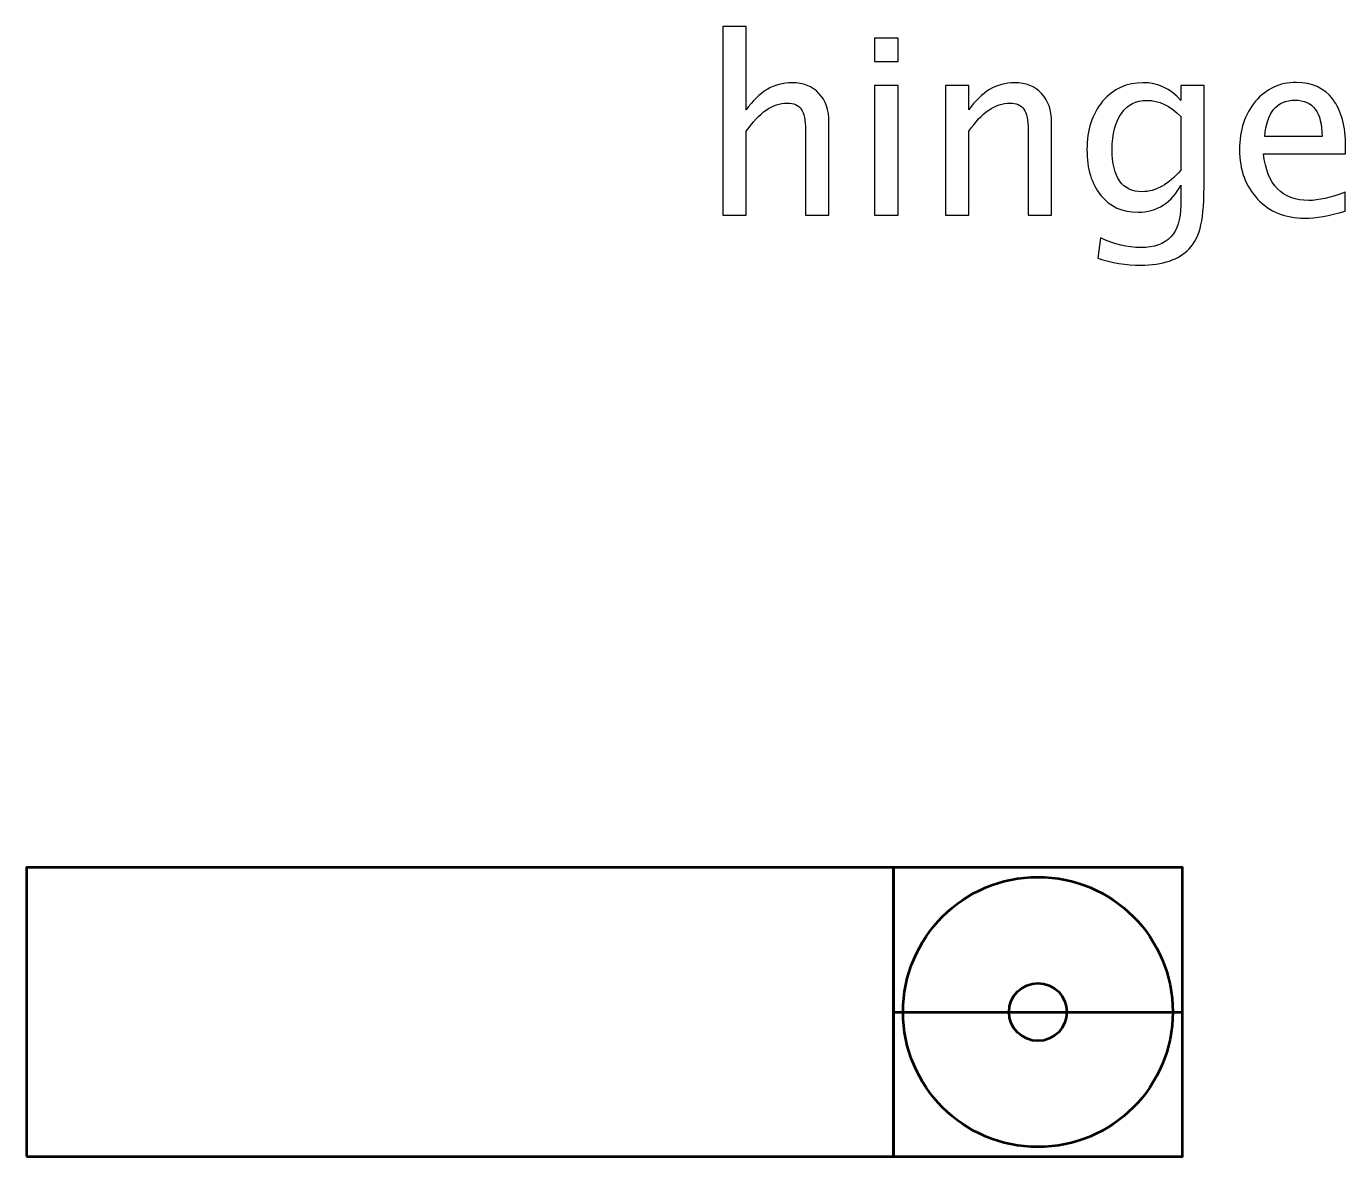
# Model space of a CAD drawing. Header units: centimetres. Extents: x -50.2 to 15.9, y -15.8 to 14.1.
# Drawn here: x -50.25 to -43.4, y -15.75 to -9.89 of the extents above; entities that cross this region are included whole.
import ezdxf

# ---------------------------------------------------------------- set-up
doc = ezdxf.new("R2010")
doc.units = ezdxf.units.CM
doc.header["$MEASUREMENT"] = 0
doc.layers.add('Layer 1', color=7, linetype='Continuous')

msp = doc.modelspace()

# ---------------------------------------------------------------- linework, layer by layer
at = {"layer": 'Layer 1', "lineweight": 53}
for points in [[(-50.25, -15.75), (-45.75, -15.75), (-45.75, -14.25), (-50.25, -14.25), (-50.25, -15.75)], [(-45.75, -15.75), (-44.25, -15.75), (-44.25, -14.25), (-45.75, -14.25), (-45.75, -15.75)], [(-45.75, -15), (-44.25, -15), (-44.25, -14.25), (-45.75, -14.25), (-45.75, -15)]]:
    msp.add_lwpolyline(points, close=True, dxfattribs=at)
for major_axis in [(0, 0.7), (0, 0.15)]:
    msp.add_ellipse((-45, -15), major_axis=major_axis, ratio=1, dxfattribs=at)
at = {"layer": 'Layer 1'}
for points, knots in [([(-46.63576, -10.86703), (-46.63576, -10.86703), (-46.63576, -9.88786), (-46.63576, -9.88786), (-46.63576, -9.88786), (-46.63576, -9.88786), (-46.51384, -9.88786), (-46.51384, -9.88786), (-46.51384, -9.88786), (-46.51384, -9.88786), (-46.51384, -10.32114), (-46.51384, -10.32114), (-46.51384, -10.32114), (-46.44928, -10.22695), (-46.37012, -10.17996), (-46.27656, -10.17996), (-46.27656, -10.17996), (-46.21772, -10.17996), (-46.17094, -10.19837), (-46.13644, -10.23542), (-46.13644, -10.23542), (-46.10194, -10.27225), (-46.08458, -10.32199), (-46.08458, -10.38422), (-46.08458, -10.38422), (-46.08458, -10.38422), (-46.08458, -10.86703), (-46.08458, -10.86703), (-46.08458, -10.86703), (-46.08458, -10.86703), (-46.2065, -10.86703), (-46.2065, -10.86703), (-46.2065, -10.86703), (-46.2065, -10.86703), (-46.2065, -10.42401), (-46.2065, -10.42401), (-46.2065, -10.42401), (-46.2065, -10.37406), (-46.21391, -10.3385), (-46.22851, -10.31733), (-46.22851, -10.31733), (-46.24333, -10.29595), (-46.26767, -10.28537), (-46.30175, -10.28537), (-46.30175, -10.28537), (-46.37668, -10.28537), (-46.44738, -10.33426), (-46.51384, -10.43205), (-46.51384, -10.43205), (-46.51384, -10.43205), (-46.51384, -10.86703), (-46.51384, -10.86703), (-46.51384, -10.86703), (-46.51384, -10.86703), (-46.63576, -10.86703), (-46.63576, -10.86703)], [0, 0, 0, 0, 0.0666667, 0.0666667, 0.0666667, 0.0666667, 0.1333333, 0.1333333, 0.1333333, 0.1333333, 0.2, 0.2, 0.2, 0.2, 0.2666667, 0.2666667, 0.2666667, 0.2666667, 0.3333333, 0.3333333, 0.3333333, 0.3333333, 0.4, 0.4, 0.4, 0.4, 0.4666667, 0.4666667, 0.4666667, 0.4666667, 0.5333333, 0.5333333, 0.5333333, 0.5333333, 0.6, 0.6, 0.6, 0.6, 0.6666667, 0.6666667, 0.6666667, 0.6666667, 0.7333333, 0.7333333, 0.7333333, 0.7333333, 0.8, 0.8, 0.8, 0.8, 0.8666667, 0.8666667, 0.8666667, 0.8666667, 1, 1, 1, 1]), ([(-45.84751, -10.07074), (-45.84751, -10.07074), (-45.84751, -9.94882), (-45.84751, -9.94882), (-45.84751, -9.94882), (-45.84751, -9.94882), (-45.72559, -9.94882), (-45.72559, -9.94882), (-45.72559, -9.94882), (-45.72559, -9.94882), (-45.72559, -10.07074), (-45.72559, -10.07074), (-45.72559, -10.07074), (-45.72559, -10.07074), (-45.84751, -10.07074), (-45.84751, -10.07074)], [0, 0, 0, 0, 0.2, 0.2, 0.2, 0.2, 0.4, 0.4, 0.4, 0.4, 0.6, 0.6, 0.6, 0.6, 1, 1, 1, 1]), ([(-45.84751, -10.86703), (-45.84751, -10.86703), (-45.84751, -10.19393), (-45.84751, -10.19393), (-45.84751, -10.19393), (-45.84751, -10.19393), (-45.72559, -10.19393), (-45.72559, -10.19393), (-45.72559, -10.19393), (-45.72559, -10.19393), (-45.72559, -10.86703), (-45.72559, -10.86703), (-45.72559, -10.86703), (-45.72559, -10.86703), (-45.84751, -10.86703), (-45.84751, -10.86703)], [0, 0, 0, 0, 0.2, 0.2, 0.2, 0.2, 0.4, 0.4, 0.4, 0.4, 0.6, 0.6, 0.6, 0.6, 1, 1, 1, 1]), ([(-45.48048, -10.86703), (-45.48048, -10.86703), (-45.48048, -10.19393), (-45.48048, -10.19393), (-45.48048, -10.19393), (-45.48048, -10.19393), (-45.35856, -10.19393), (-45.35856, -10.19393), (-45.35856, -10.19393), (-45.35856, -10.19393), (-45.35856, -10.32114), (-45.35856, -10.32114), (-45.35856, -10.32114), (-45.294, -10.22695), (-45.21484, -10.17996), (-45.12128, -10.17996), (-45.12128, -10.17996), (-45.06244, -10.17996), (-45.01566, -10.19837), (-44.98116, -10.23542), (-44.98116, -10.23542), (-44.94666, -10.27225), (-44.9293, -10.32199), (-44.9293, -10.38422), (-44.9293, -10.38422), (-44.9293, -10.38422), (-44.9293, -10.86703), (-44.9293, -10.86703), (-44.9293, -10.86703), (-44.9293, -10.86703), (-45.05122, -10.86703), (-45.05122, -10.86703), (-45.05122, -10.86703), (-45.05122, -10.86703), (-45.05122, -10.42401), (-45.05122, -10.42401), (-45.05122, -10.42401), (-45.05122, -10.37406), (-45.05863, -10.3385), (-45.07323, -10.31733), (-45.07323, -10.31733), (-45.08805, -10.29595), (-45.11239, -10.28537), (-45.14647, -10.28537), (-45.14647, -10.28537), (-45.2214, -10.28537), (-45.2921, -10.33426), (-45.35856, -10.43205), (-45.35856, -10.43205), (-45.35856, -10.43205), (-45.35856, -10.86703), (-45.35856, -10.86703), (-45.35856, -10.86703), (-45.35856, -10.86703), (-45.48048, -10.86703), (-45.48048, -10.86703)], [0, 0, 0, 0, 0.0666667, 0.0666667, 0.0666667, 0.0666667, 0.1333333, 0.1333333, 0.1333333, 0.1333333, 0.2, 0.2, 0.2, 0.2, 0.2666667, 0.2666667, 0.2666667, 0.2666667, 0.3333333, 0.3333333, 0.3333333, 0.3333333, 0.4, 0.4, 0.4, 0.4, 0.4666667, 0.4666667, 0.4666667, 0.4666667, 0.5333333, 0.5333333, 0.5333333, 0.5333333, 0.6, 0.6, 0.6, 0.6, 0.6666667, 0.6666667, 0.6666667, 0.6666667, 0.7333333, 0.7333333, 0.7333333, 0.7333333, 0.8, 0.8, 0.8, 0.8, 0.8666667, 0.8666667, 0.8666667, 0.8666667, 1, 1, 1, 1]), ([(-44.68969, -11.09055), (-44.68969, -11.09055), (-44.6753, -10.98514), (-44.6753, -10.98514), (-44.6753, -10.98514), (-44.6046, -11.01816), (-44.53454, -11.03467), (-44.46532, -11.03467), (-44.46532, -11.03467), (-44.32795, -11.03467), (-44.25916, -10.96186), (-44.25916, -10.81644), (-44.25916, -10.81644), (-44.25916, -10.81644), (-44.25916, -10.71061), (-44.25916, -10.71061), (-44.25916, -10.71061), (-44.28033, -10.75527), (-44.31038, -10.78977), (-44.34954, -10.81454), (-44.34954, -10.81454), (-44.3887, -10.8393), (-44.4323, -10.85179), (-44.48035, -10.85179), (-44.48035, -10.85179), (-44.56184, -10.85179), (-44.6264, -10.82258), (-44.67403, -10.76416), (-44.67403, -10.76416), (-44.72165, -10.70574), (-44.74557, -10.62658), (-44.74557, -10.52667), (-44.74557, -10.52667), (-44.74557, -10.42443), (-44.71848, -10.34104), (-44.66429, -10.27648), (-44.66429, -10.27648), (-44.60989, -10.21213), (-44.53983, -10.17996), (-44.45368, -10.17996), (-44.45368, -10.17996), (-44.37833, -10.17996), (-44.31335, -10.21044), (-44.25916, -10.27161), (-44.25916, -10.27161), (-44.25916, -10.27161), (-44.25916, -10.19393), (-44.25916, -10.19393), (-44.25916, -10.19393), (-44.25916, -10.19393), (-44.13724, -10.19393), (-44.13724, -10.19393), (-44.13724, -10.19393), (-44.13724, -10.19393), (-44.13724, -10.6833), (-44.13724, -10.6833), (-44.13724, -10.6833), (-44.13724, -10.7885), (-44.14274, -10.86639), (-44.15375, -10.91698), (-44.15375, -10.91698), (-44.16454, -10.96757), (-44.18529, -11.00906), (-44.21534, -11.04123), (-44.21534, -11.04123), (-44.26868, -11.09775), (-44.35208, -11.12611), (-44.46532, -11.12611), (-44.46532, -11.12611), (-44.543, -11.12611), (-44.61772, -11.11426), (-44.68969, -11.09055)], [0, 0, 0, 0, 0.0526316, 0.0526316, 0.0526316, 0.0526316, 0.1052632, 0.1052632, 0.1052632, 0.1052632, 0.1578947, 0.1578947, 0.1578947, 0.1578947, 0.2105263, 0.2105263, 0.2105263, 0.2105263, 0.2631579, 0.2631579, 0.2631579, 0.2631579, 0.3157895, 0.3157895, 0.3157895, 0.3157895, 0.3684211, 0.3684211, 0.3684211, 0.3684211, 0.4210526, 0.4210526, 0.4210526, 0.4210526, 0.4736842, 0.4736842, 0.4736842, 0.4736842, 0.5263158, 0.5263158, 0.5263158, 0.5263158, 0.5789474, 0.5789474, 0.5789474, 0.5789474, 0.6315789, 0.6315789, 0.6315789, 0.6315789, 0.6842105, 0.6842105, 0.6842105, 0.6842105, 0.7368421, 0.7368421, 0.7368421, 0.7368421, 0.7894737, 0.7894737, 0.7894737, 0.7894737, 0.8421053, 0.8421053, 0.8421053, 0.8421053, 0.8947368, 0.8947368, 0.8947368, 0.8947368, 1, 1, 1, 1]), ([(-43.40635, -10.84544), (-43.48826, -10.86999), (-43.55833, -10.88227), (-43.61675, -10.88227), (-43.61675, -10.88227), (-43.71644, -10.88227), (-43.79751, -10.84925), (-43.85995, -10.78342), (-43.85995, -10.78342), (-43.92239, -10.71759), (-43.95372, -10.63229), (-43.95372, -10.5273), (-43.95372, -10.5273), (-43.95372, -10.42549), (-43.9262, -10.34188), (-43.87096, -10.27648), (-43.87096, -10.27648), (-43.81571, -10.21129), (-43.74502, -10.17869), (-43.65887, -10.17869), (-43.65887, -10.17869), (-43.57738, -10.17869), (-43.5143, -10.20769), (-43.46985, -10.26568), (-43.46985, -10.26568), (-43.4254, -10.32368), (-43.40317, -10.40581), (-43.40317, -10.51228), (-43.40317, -10.51228), (-43.40317, -10.51228), (-43.40381, -10.54953), (-43.40381, -10.54953), (-43.40381, -10.54953), (-43.40381, -10.54953), (-43.82926, -10.54953), (-43.82926, -10.54953), (-43.82926, -10.54953), (-43.81148, -10.7104), (-43.73295, -10.79083), (-43.59389, -10.79083), (-43.59389, -10.79083), (-43.54287, -10.79083), (-43.48043, -10.77644), (-43.40635, -10.74765), (-43.40635, -10.74765), (-43.40635, -10.74765), (-43.40635, -10.84544), (-43.40635, -10.84544)], [0, 0, 0, 0, 0.0769231, 0.0769231, 0.0769231, 0.0769231, 0.1538462, 0.1538462, 0.1538462, 0.1538462, 0.2307692, 0.2307692, 0.2307692, 0.2307692, 0.3076923, 0.3076923, 0.3076923, 0.3076923, 0.3846154, 0.3846154, 0.3846154, 0.3846154, 0.4615385, 0.4615385, 0.4615385, 0.4615385, 0.5384615, 0.5384615, 0.5384615, 0.5384615, 0.6153846, 0.6153846, 0.6153846, 0.6153846, 0.6923077, 0.6923077, 0.6923077, 0.6923077, 0.7692308, 0.7692308, 0.7692308, 0.7692308, 0.8461538, 0.8461538, 0.8461538, 0.8461538, 1, 1, 1, 1]), ([(-43.82291, -10.45809), (-43.82291, -10.45809), (-43.52573, -10.45809), (-43.52573, -10.45809), (-43.52573, -10.45809), (-43.52573, -10.33278), (-43.57251, -10.27013), (-43.66585, -10.27013), (-43.66585, -10.27013), (-43.75983, -10.27013), (-43.81211, -10.33278), (-43.82291, -10.45809)], [0, 0, 0, 0, 0.25, 0.25, 0.25, 0.25, 0.5, 0.5, 0.5, 0.5, 1, 1, 1, 1]), ([(-44.25916, -10.6342), (-44.25916, -10.6342), (-44.25916, -10.35501), (-44.25916, -10.35501), (-44.25916, -10.35501), (-44.31292, -10.29934), (-44.37155, -10.2714), (-44.43484, -10.2714), (-44.43484, -10.2714), (-44.49115, -10.2714), (-44.53517, -10.29384), (-44.56692, -10.33892), (-44.56692, -10.33892), (-44.59888, -10.38379), (-44.61476, -10.44624), (-44.61476, -10.52582), (-44.61476, -10.52582), (-44.61476, -10.67208), (-44.5629, -10.74511), (-44.45897, -10.74511), (-44.45897, -10.74511), (-44.38828, -10.74511), (-44.3216, -10.70807), (-44.25916, -10.6342)], [0, 0, 0, 0, 0.1428571, 0.1428571, 0.1428571, 0.1428571, 0.2857143, 0.2857143, 0.2857143, 0.2857143, 0.4285714, 0.4285714, 0.4285714, 0.4285714, 0.5714286, 0.5714286, 0.5714286, 0.5714286, 0.7142857, 0.7142857, 0.7142857, 0.7142857, 1, 1, 1, 1])]:
    msp.add_open_spline(points, degree=3, knots=knots, dxfattribs=at)

doc.saveas('drawing.dxf')
